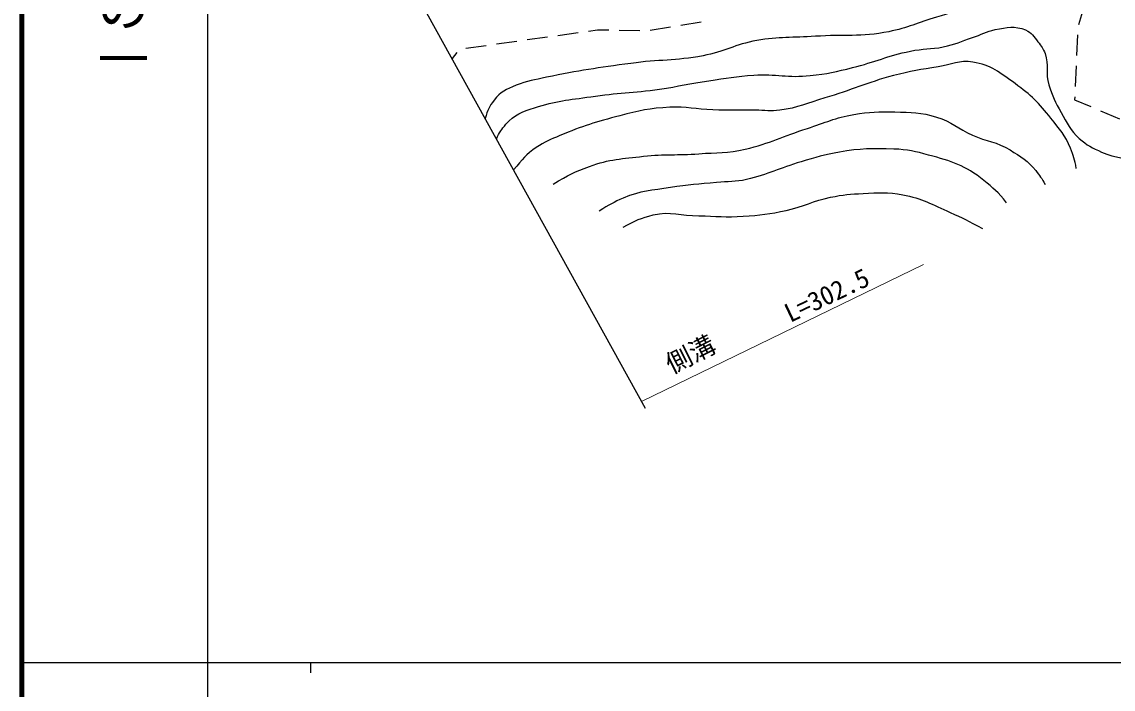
# Model space of a CAD drawing. Units: millimetres, scale not verified. Extents: x 40000 to 680000, y 20000 to 380000.
# Drawn here: x 40000 to 145806, y 202409 to 267086 of the extents above; entities that cross this region are included whole.
import ezdxf
from ezdxf.enums import TextEntityAlignment as Align

# ---------------------------------------------------------------- set-up
doc = ezdxf.new("R2010")
doc.units = ezdxf.units.MM
doc.header["$LTSCALE"] = 1000
for name, color, linetype, lineweight in [('M-BGD', 7, 'Continuous', 25), ('M-BMK-SRVR', 3, 'Continuous', 25), ('M-STR-HTXT', 7, 'Continuous', 13), ('M-TTL', 2, 'Continuous', 140), ('M-TTL-BAND', 7, 'Continuous', 25)]:
    doc.layers.add(name, color=color, linetype=linetype, lineweight=lineweight)
doc.styles.add('@ＭＳ ゴシック', font='')
doc.styles.add('ＭＳ ゴシック', font='')
doc.styles.get('@ＭＳ ゴシック').set_extended_font_data('@MS Gothic')
doc.styles.get('ＭＳ ゴシック').set_extended_font_data('MS Gothic')

msp = doc.modelspace()

# ---------------------------------------------------------------- linework, layer by layer
at = {"layer": 'M-BGD'}
for p, q in [((143012, 268718), (142451, 266798)), ((105856, 267045), (103881, 266729)), ((90972, 265605), (88991, 265326)), ((93942, 266023), (91962, 265744)), ((95801, 266284), (94933, 266162)), ((96924, 266265), (95801, 266284)), ((99924, 266214), (97924, 266248)), ((102894, 266571), (100919, 266255)), ((142341, 265810), (142255, 263812)), ((85030, 264769), (83050, 264490)), ((88001, 265187), (86020, 264908)), ((82189, 264122), (81711, 263532)), ((142212, 262813), (142126, 260815)), ((142083, 259816), (142071, 259538)), ((142071, 259538), (143656, 258865)), ((144577, 258475), (146418, 257693))]:
    msp.add_line(p, q, dxfattribs=at)
for points, knots in [([(141210, 269161), (138403, 269418), (137375, 269503), (134947, 269202), (132434, 268889), (131119, 268221), (128684, 267523), (126870, 267004), (125909, 266499), (124058, 266131), (121324, 265589), (119717, 265870), (116935, 265681), (114712, 265530), (113440, 265660), (111246, 265272), (109167, 264904), (108120, 264192), (106047, 263798), (103346, 263285), (101770, 263440), (99047, 263061), (95837, 262614), (94029, 262388), (90860, 261710), (89695, 261461), (89021, 261368), (87912, 260933), (86980, 260566), (86400, 260290), (85784, 259500), (85311, 258893), (85158, 258524), (84917, 257731)], [0, 0, 0, 0, 1, 1, 1, 2, 2, 2, 3, 3, 3, 4, 4, 4, 5, 5, 5, 6, 6, 6, 7, 7, 7, 8, 8, 8, 9, 9, 9, 10, 10, 10, 11, 11, 11, 11]), ([(86023, 255730), (86312, 256391), (86501, 256661), (86930, 257167), (87741, 258122), (88524, 258369), (89714, 258763), (91770, 259445), (93015, 259505), (95158, 259827), (97751, 260218), (99234, 260197), (101830, 260564), (103710, 260830), (104742, 261109), (106620, 261383), (108309, 261630), (109255, 261804), (110959, 261915), (113097, 262054), (114314, 261646), (116444, 261874), (118063, 262048), (118958, 262260), (120538, 262652), (122748, 263201), (123917, 263778), (126146, 264248), (127376, 264508), (128106, 264411), (129339, 264658), (130474, 264885), (131066, 265189), (132163, 265558), (133031, 265850), (133477, 266152), (134374, 266336), (135502, 266567), (136256, 266731), (137321, 266295), (137918, 266051), (138103, 265650), (138508, 265149), (138838, 264742), (139024, 264495), (139204, 264003), (139614, 262883), (139217, 262111), (139573, 260974), (139912, 259887), (140194, 259300), (140760, 258313), (141360, 257266), (141615, 256572), (142520, 255775), (143263, 255120), (143786, 254869), (144690, 254465), (146127, 253823), (146898, 253870), (148660, 253769)], [0, 0, 0, 0, 1, 1, 1, 2, 2, 2, 3, 3, 3, 4, 4, 4, 5, 5, 5, 6, 6, 6, 7, 7, 7, 8, 8, 8, 9, 9, 9, 10, 10, 10, 11, 11, 11, 12, 12, 12, 13, 13, 13, 14, 14, 14, 15, 15, 15, 16, 16, 16, 17, 17, 17, 18, 18, 18, 19, 19, 19, 20, 20, 20, 20]), ([(142233, 252868), (142059, 253767), (141954, 254090), (141660, 254833), (141164, 256092), (140622, 256683), (139777, 257740), (138598, 259214), (137836, 260001), (136298, 261096), (134835, 262137), (133979, 262917), (132204, 263184), (130896, 263381), (130153, 262949), (128848, 262734), (127143, 262453), (126179, 262314), (124509, 261874), (121858, 261176), (120462, 260488), (117836, 259705), (116152, 259202), (115238, 258757), (113497, 258517), (112578, 258391), (112050, 258514), (111123, 258517), (109508, 258524), (108602, 258495), (106988, 258558), (105356, 258622), (104445, 258879), (102813, 258804), (100901, 258716), (99834, 258469), (97983, 257985), (95668, 257381), (94372, 256995), (92170, 256061), (91248, 255671), (90705, 255478), (89877, 254915), (88877, 254236), (88552, 253799), (87674, 252741)], [0, 0, 0, 0, 1, 1, 1, 2, 2, 2, 3, 3, 3, 4, 4, 4, 5, 5, 5, 6, 6, 6, 7, 7, 7, 8, 8, 8, 9, 9, 9, 10, 10, 10, 11, 11, 11, 12, 12, 12, 13, 13, 13, 14, 14, 14, 15, 15, 15, 15]), ([(91515, 251354), (93027, 252259), (93599, 252546), (95035, 253073), (96990, 253791), (98206, 253821), (100275, 254055), (102358, 254292), (103547, 254143), (105637, 254301), (107400, 254434), (108418, 254354), (110140, 254751), (112554, 255309), (113796, 256008), (116158, 256757), (117908, 257313), (118850, 257802), (120661, 258108), (122193, 258367), (123078, 258390), (124631, 258354), (126225, 258317), (127157, 258323), (128684, 257862), (130142, 257423), (130771, 256720), (132163, 256102), (133561, 255482), (134504, 255471), (135807, 254670), (136872, 254014), (137524, 253642), (138304, 252664), (138699, 252168), (138863, 251950), (139204, 251313)], [0, 0, 0, 0, 1, 1, 1, 2, 2, 2, 3, 3, 3, 4, 4, 4, 5, 5, 5, 6, 6, 6, 7, 7, 7, 8, 8, 8, 9, 9, 9, 10, 10, 10, 11, 11, 11, 12, 12, 12, 12]), ([(135479, 249553), (134615, 250609), (134212, 250964), (133269, 251722), (131473, 253165), (130132, 253583), (127906, 254178), (126621, 254522), (125879, 254711), (124549, 254751), (122485, 254814), (121303, 254821), (119269, 254465), (117791, 254206), (116982, 253952), (115544, 253523), (113465, 252903), (112374, 252302), (110263, 251804), (109153, 251542), (108491, 251637), (107357, 251518), (105613, 251334), (104624, 251316), (102895, 251026), (101085, 250723), (99990, 250740), (98310, 250003), (97360, 249586), (96970, 249393), (95977, 248734)], [0, 0, 0, 0, 1, 1, 1, 2, 2, 2, 3, 3, 3, 4, 4, 4, 5, 5, 5, 6, 6, 6, 7, 7, 7, 8, 8, 8, 9, 9, 9, 10, 10, 10, 10]), ([(98310, 247178), (99495, 247848), (100025, 248077), (101216, 248365), (102895, 248772), (103910, 248307), (105637, 248284), (107316, 248261), (108260, 248135), (109936, 248243), (111578, 248348), (112504, 248457), (114111, 248816), (115819, 249198), (116697, 249722), (118409, 250085), (119622, 250342), (120323, 250398), (121561, 250453), (123063, 250520), (123932, 250613), (125409, 250330), (127288, 249971), (128248, 249393), (129994, 248611), (131247, 248050), (131680, 247838), (133146, 247056)], [0, 0, 0, 0, 1, 1, 1, 2, 2, 2, 3, 3, 3, 4, 4, 4, 5, 5, 5, 6, 6, 6, 7, 7, 7, 8, 8, 8, 9, 9, 9, 9])]:
    msp.add_open_spline(points, degree=3, knots=knots, dxfattribs=at)
at = {"layer": 'M-BMK-SRVR'}
msp.add_line((100458, 229605), (71567, 281891), dxfattribs=at)
at = {"layer": 'M-STR-HTXT'}
msp.add_line((100075, 230298), (127407, 243554), dxfattribs=at)
at = {"layer": 'M-TTL'}
msp.add_line((40000, 380000), (40000, 20000), dxfattribs=at)
at = {"layer": 'M-TTL-BAND'}
for p, q in [((58000, 370000), (58000, 20000)), ((40000, 205000), (579000, 205000)), ((68000, 205000), (68000, 204000))]:
    msp.add_line(p, q, dxfattribs=at)

# ---------------------------------------------------------------- texts
at = {"layer": 'M-STR-HTXT', "style": 'ＭＳ ゴシック'}
for s, rotation, p in [('L=302.5', 25.339, (114723, 237403)), ('側溝', 26.753, (103244, 232445))]:
    msp.add_text(s, height=1833, rotation=rotation, dxfattribs=at).set_placement(p, align=Align.BOTTOM_LEFT)
at = {"layer": 'M-TTL-BAND', "style": '@ＭＳ ゴシック'}
msp.add_text('縮尺千分の一', height=3666, rotation=270, dxfattribs=at).set_placement((49777, 261030), align=Align.MIDDLE_RIGHT)

doc.saveas('drawing.dxf')
